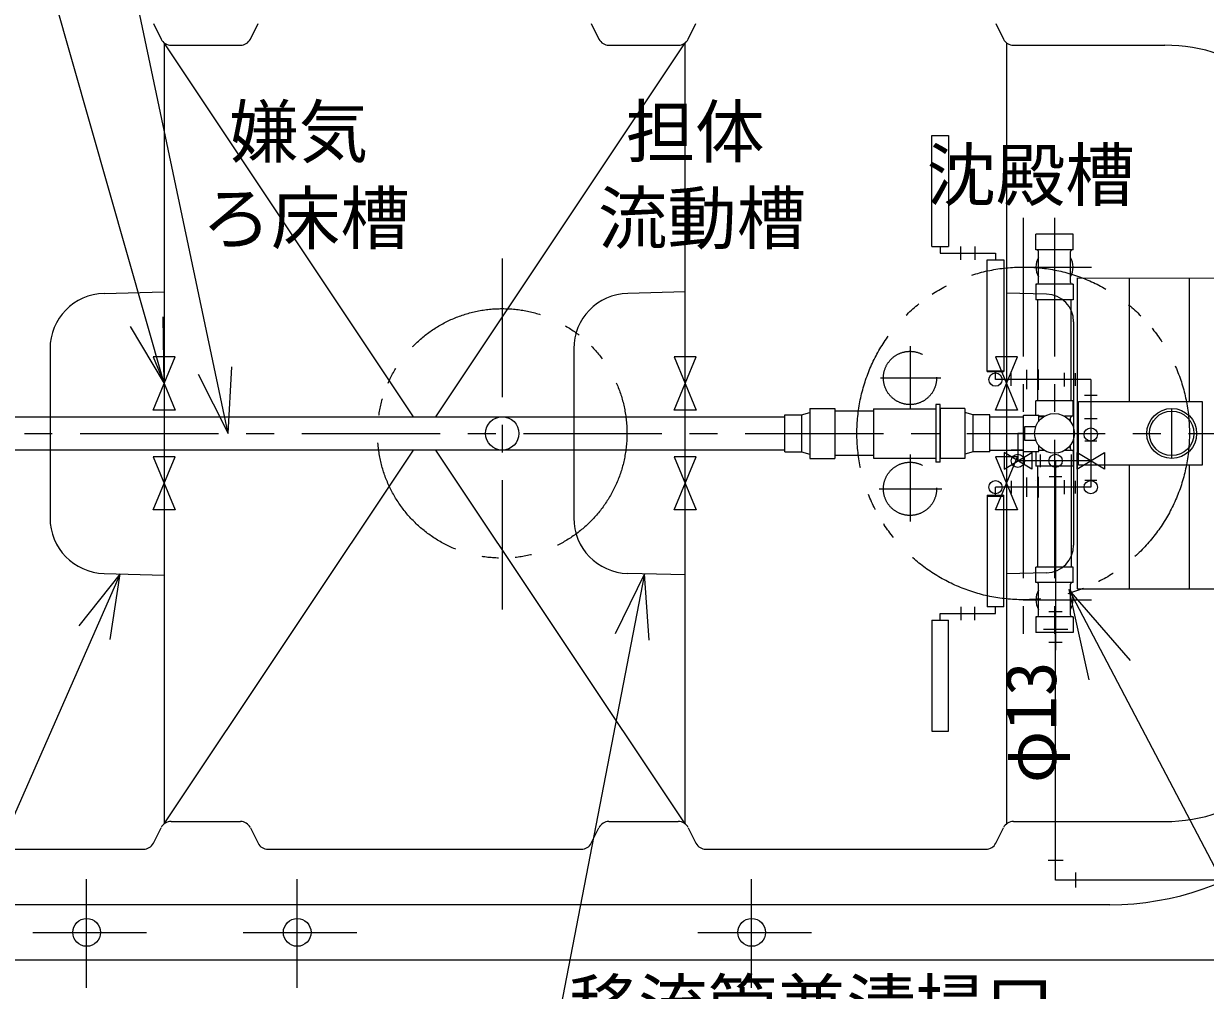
# Model space of a CAD drawing. Units: millimetres, scale not verified. Extents: x -14850 to 14850, y -10500 to 10500.
# Drawn here: x -10097 to -7965, y 676 to 2420 of the extents above; entities that cross this region are included whole.
import ezdxf
from ezdxf.enums import TextEntityAlignment as Align

# ---------------------------------------------------------------- set-up
doc = ezdxf.new("R2010")
doc.units = ezdxf.units.MM
doc.header["$LTSCALE"] = 50
for name, pattern in [('CHAIN1', [8, 5, -1, 1, -1]), ('DOUBLE_CHAIN1', [8.8, 5, -1, 0.6, -0.6, 0.6, -1]), ('LONG_DASHED1', [7, 6, -1])]:
    doc.linetypes.add(name, pattern=pattern)
for name, color, linetype, lineweight in [('0-0_製作', 5, 'Continuous', 25), ('0-1_空気管', 3, 'Continuous', 25), ('0-3_文字', 5, 'Continuous', 25)]:
    doc.layers.add(name, color=color, linetype=linetype, lineweight=lineweight)
doc.styles.add('ＭＳ ゴシック', font='')
doc.styles.get('ＭＳ ゴシック').set_extended_font_data('MS Gothic')

msp = doc.modelspace()

# ---------------------------------------------------------------- linework, layer by layer
at = {"layer": '0-0_製作', "color": 2}
msp.add_line((-6963.31, 730.71), (-11153.31, 730.71), dxfattribs=at)
at = {"layer": '0-1_空気管'}
for p, q in [((-9843.31, 1770.71), (-10120.14, 2740.83)), ((-9727.85, 1680.71), (-9951.84, 2740.83)), ((-9862.78, 2419.65), (-9848.83, 2391.76)), ((-9687.78, 2391.76), (-9673.83, 2419.65)), ((-9072.78, 2419.65), (-9058.83, 2391.76)), ((-8897.78, 2391.76), (-8883.83, 2419.65)), ((-8342.78, 2419.65), (-8328.83, 2391.76)), ((-9843.31, 2384.98), (-9843.31, 976.43)), ((-9393.33, 1710.71), (-9843.31, 2384.98)), ((-9830.95, 2380.71), (-9705.67, 2380.71)), ((-9353.29, 1710.71), (-8903.31, 2384.98)), ((-9040.95, 2380.71), (-8912.33, 2380.71)), ((-8903.31, 976.43), (-8903.31, 2384.98)), ((-8323.31, 2384.98), (-8323.31, 976.43)), ((-8310.95, 2380.71), (-8037.62, 2380.71)), ((-8458.31, 2017.71), (-8458.31, 2217.71)), ((-8458.31, 2217.71), (-8428.31, 2217.71)), ((-8428.31, 2217.71), (-8428.31, 2017.71)), ((-8203.3, 2039.71), (-8270.31, 2039.71)), ((-8270.31, 2011.61), (-8270.31, 2039.71)), ((-8203.3, 2011.61), (-8203.3, 2039.71)), ((-8458.31, 2017.71), (-8428.31, 2017.71)), ((-8443.31, 2017.71), (-8443.31, 2005.71)), ((-8443.31, 2005.71), (-8343.31, 2005.71)), ((-8405.81, 1993.71), (-8405.81, 2017.71)), ((-8380.81, 2017.71), (-8380.81, 1993.71)), ((-8343.31, 2005.71), (-8343.31, 1993.71)), ((-8203.3, 2011.61), (-8270.31, 2011.61)), ((-8265.41, 1952.91), (-8265.41, 2008.51)), ((-8208.2, 1952.91), (-8208.2, 2008.51)), ((-8358.31, 1792.21), (-8358.31, 1993.71)), ((-8358.31, 1993.71), (-8328.31, 1993.71)), ((-8328.31, 1993.71), (-8328.31, 1792.21)), ((-8270.31, 1949.8), (-8270.31, 1921.71)), ((-8203.3, 1949.8), (-8270.31, 1949.8)), ((-8203.3, 1949.8), (-8203.3, 1921.71)), ((-8195.28, 1961.18), (-7917.53, 1960.86)), ((-8195.28, 1400.24), (-8195.28, 1961.18)), ((-8101.27, 1738.21), (-8101.27, 1961.07)), ((-7993.86, 1960.95), (-7993.86, 1738.21)), ((-9951.92, 1933.26), (-9843.31, 1936.1)), ((-8903.31, 1935.97), (-9006.92, 1933.26)), ((-8251, 1931.98), (-8323.31, 1933.88)), ((-8203.3, 1921.71), (-8270.31, 1921.71)), ((-8266.81, 1739.71), (-8266.81, 1921.71)), ((-8206.81, 1739.71), (-8206.81, 1921.71)), ((-8202.31, 1882), (-8202.31, 1479.41)), ((-10049.31, 1833.29), (-10049.31, 1528.12)), ((-9104.31, 1833.29), (-9104.31, 1528.12)), ((-8358.31, 1793.71), (-8328.31, 1793.71)), ((-8358.31, 1792.21), (-8328.31, 1792.21)), ((-8343.31, 1777.71), (-8343.31, 1792.21)), ((-8287.31, 1795.21), (-8287.31, 1760.21)), ((-8266.31, 1796.21), (-8266.31, 1759.21)), ((-8171.31, 1777.71), (-8343.31, 1777.71)), ((-8315.25, 1766.21), (-8315.25, 1789.21)), ((-8219.31, 1790.21), (-8219.31, 1765.21)), ((-8199.31, 1789.21), (-8199.31, 1766.21)), ((-8171.31, 1777.71), (-8171.31, 1583.71)), ((-8182.81, 1749.71), (-8159.81, 1749.71)), ((-8443.31, 1628.71), (-8443.31, 1732.71)), ((-8203.3, 1739.71), (-8270.31, 1739.71)), ((-8270.31, 1713.46), (-8270.31, 1739.71)), ((-8203.3, 1711.61), (-8203.3, 1739.71)), ((-8193.28, 1623.21), (-8193.28, 1738.21)), ((-8193.28, 1738.21), (-7970.28, 1738.21)), ((-7970.28, 1738.21), (-7970.28, 1623.21)), ((-10653.31, 1710.71), (-8723.31, 1710.71)), ((-8723.31, 1647.21), (-8723.31, 1714.21)), ((-8693.31, 1714.21), (-8693.31, 1647.21)), ((-8678.31, 1725.71), (-8633.31, 1725.71)), ((-8678.31, 1725.71), (-8678.31, 1635.71)), ((-8633.31, 1725.71), (-8633.31, 1635.71)), ((-8563.31, 1720.71), (-8633.31, 1720.71)), ((-8563.31, 1725.21), (-8450.81, 1725.21)), ((-8563.31, 1725.21), (-8563.31, 1636.21)), ((-8398.31, 1725.71), (-8443.31, 1725.71)), ((-8398.31, 1725.71), (-8398.31, 1635.71)), ((-8383.31, 1647.21), (-8383.31, 1714.21)), ((-8353.31, 1647.21), (-8353.31, 1714.21)), ((-8353.31, 1710.71), (-8292.81, 1710.71)), ((-8292.81, 1647.96), (-8292.81, 1713.16)), ((-8292.51, 1713.46), (-8265.31, 1713.46)), ((-8265.31, 1702.52), (-8265.31, 1713.46)), ((-8255.05, 1711.61), (-8265.31, 1711.61)), ((-8265.31, 1711.21), (-8255.72, 1711.21)), ((-8203.3, 1711.61), (-8218.56, 1711.61)), ((-8208.2, 1702.39), (-8208.2, 1708.51)), ((-8159.81, 1706.71), (-8182.81, 1706.71)), ((-8302.81, 1680.71), (-8302.81, 1631.21)), ((-8290.81, 1680.71), (-8302.81, 1680.71)), ((-8160.31, 1666.71), (-8182.31, 1666.71)), ((-8723.31, 1650.71), (-10653.31, 1650.71)), ((-9843.31, 976.43), (-9393.33, 1650.71)), ((-8903.31, 976.43), (-9353.29, 1650.71)), ((-8353.31, 1650.71), (-8292.81, 1650.71)), ((-8292.81, 1650.24), (-8314.81, 1650.24)), ((-8270.31, 1647.96), (-8270.31, 1621.71)), ((-8265.31, 1650.21), (-8255.72, 1650.21)), ((-8255.05, 1649.8), (-8265.31, 1649.8)), ((-8262.81, 1642.71), (-8262.81, 1619.71)), ((-8203.3, 1649.8), (-8218.56, 1649.8)), ((-8208.2, 1652.91), (-8208.2, 1659.03)), ((-8206.81, 1642.71), (-8206.81, 1439.71)), ((-8203.3, 1649.8), (-8203.3, 1621.71)), ((-8678.31, 1635.71), (-8633.31, 1635.71)), ((-8563.31, 1640.71), (-8633.31, 1640.71)), ((-8563.31, 1636.21), (-8450.81, 1636.21)), ((-8443.31, 1628.71), (-8450.81, 1628.71)), ((-8398.31, 1635.71), (-8443.31, 1635.71)), ((-8171.31, 1631.21), (-8302.81, 1631.21)), ((-8203.3, 1621.71), (-8270.31, 1621.71)), ((-8266.81, 1439.71), (-8266.81, 1621.71)), ((-8234.81, 1631.21), (-8234.81, 1289.75)), ((-7970.28, 1623.21), (-8193.28, 1623.21)), ((-8101.27, 1400.35), (-8101.27, 1623.21)), ((-7993.86, 1623.21), (-7993.86, 1400.47)), ((-8287.31, 1601.21), (-8287.31, 1566.21)), ((-8266.31, 1602.21), (-8266.31, 1565.21)), ((-8246.31, 1603.21), (-8223.31, 1603.21)), ((-8171.31, 1583.71), (-8343.31, 1583.71)), ((-8343.31, 1569.21), (-8343.31, 1583.71)), ((-8315.25, 1595.21), (-8315.25, 1572.21)), ((-8270.42, 1596.24), (-8270.42, 1596.21)), ((-8219.31, 1596.21), (-8219.31, 1571.21)), ((-8199.31, 1595.21), (-8199.31, 1572.21)), ((-8160.31, 1595.71), (-8182.31, 1595.71)), ((-8358.31, 1569.21), (-8358.31, 1367.71)), ((-8358.31, 1569.21), (-8328.31, 1569.21)), ((-8358.31, 1567.71), (-8328.31, 1567.71)), ((-8328.31, 1367.71), (-8328.31, 1569.21)), ((-8251, 1429.43), (-8323.31, 1427.54)), ((-8203.3, 1439.71), (-8270.31, 1439.71)), ((-8270.31, 1411.61), (-8270.31, 1439.71)), ((-8203.3, 1411.61), (-8203.3, 1439.71)), ((-9922.48, 1427.39), (-10278.48, 619.17)), ((-9951.92, 1428.16), (-9843.31, 1425.31)), ((-8976.85, 1427.37), (-9144.21, 560)), ((-8903.31, 1425.44), (-9006.92, 1428.16)), ((-8203.3, 1411.61), (-8270.31, 1411.61)), ((-8265.41, 1352.91), (-8265.41, 1408.51)), ((-8208.2, 1352.91), (-8208.2, 1408.51)), ((-8210.77, 1398.97), (-8175.03, 1236.54)), ((-8195.28, 1400.24), (-7917.53, 1400.55)), ((-8405.81, 1367.71), (-8405.81, 1343.71)), ((-8380.81, 1343.71), (-8380.81, 1367.71)), ((-8328.31, 1367.71), (-8358.31, 1367.71)), ((-8343.31, 1355.71), (-8343.31, 1367.71)), ((-8458.31, 1343.71), (-8458.31, 1143.71)), ((-8458.31, 1343.71), (-8428.31, 1343.71)), ((-8443.31, 1343.71), (-8443.31, 1355.71)), ((-8443.31, 1355.71), (-8343.31, 1355.71)), ((-8428.31, 1143.71), (-8428.31, 1343.71)), ((-8270.31, 1349.8), (-8270.31, 1321.71)), ((-8203.3, 1349.8), (-8270.31, 1349.8)), ((-8246.81, 1359.36), (-8222.81, 1359.36)), ((-8203.3, 1349.8), (-8203.3, 1321.71)), ((-8256.81, 1327.36), (-8212.81, 1327.36)), ((-8203.3, 1321.71), (-8270.31, 1321.71)), ((-8246.81, 1304.36), (-8222.81, 1304.36)), ((-8458.31, 1143.71), (-8428.31, 1143.71)), ((-9862.78, 941.76), (-9848.83, 969.65)), ((-9830.95, 980.71), (-9705.67, 980.71)), ((-9687.78, 969.65), (-9673.83, 941.76)), ((-9072.78, 941.76), (-9058.83, 969.65)), ((-9040.95, 980.71), (-8915.67, 980.71)), ((-8897.78, 969.65), (-8883.83, 941.76)), ((-8342.78, 941.76), (-8328.83, 969.65)), ((-8310.95, 980.71), (-8037.62, 980.71)), ((-10584.21, 930.71), (-9880.67, 930.71)), ((-9655.95, 930.71), (-9090.67, 930.71)), ((-8865.95, 930.71), (-8360.67, 930.71)), ((-8137.09, 830.71), (-10584.21, 830.71))]:
    msp.add_line(p, q, dxfattribs=at)
at = {"layer": '0-1_空気管', "linetype": 'CHAIN1'}
for p, q in [((-8293.31, 2069.32), (-8293.31, 1289.75)), ((-8236.81, 2069.32), (-8236.81, 1289.75)), ((-9233.31, 1996.08), (-9233.31, 1363)), ((-8293.54, 1980.71), (-8170.32, 1980.71)), ((-8497.52, 1837.71), (-8497.52, 1724)), ((-8551.07, 1780.71), (-8442.04, 1780.71)), ((-8025.28, 1635.71), (-8025.28, 1725.71)), ((-11195.19, 1680.71), (-6970.05, 1680.71)), ((-8497.52, 1642.4), (-8497.52, 1521.71)), ((-8553.07, 1580.71), (-8440.03, 1580.71)), ((-8293.54, 1380.71), (-8170.32, 1380.71))]:
    msp.add_line(p, q, dxfattribs=at)
at = {"layer": '0-1_空気管', "linetype": 'LONG_DASHED1'}
for p, q in [((-8343.31, 1793.71), (-8343.31, 1792.21)), ((-8443.31, 1725.71), (-8443.31, 1635.71)), ((-8234.81, 1432.9), (-8234.81, 1304.36))]:
    msp.add_line(p, q, dxfattribs=at)
at = {"layer": '0-1_空気管', "color": 6}
for p, q in [((-8248.31, 911.06), (-8221.31, 911.06)), ((-8198.81, 888.56), (-8198.81, 861.56))]:
    msp.add_line(p, q, dxfattribs=at)
at = {"layer": '0-1_空気管'}
for points in [[(-9904.98, 1873.65), (-9843.31, 1770.71), (-9845.25, 1890.69)], [(-9782.2, 1787.69), (-9727.85, 1680.71), (-9721.43, 1800.53)], [(-8443.31, 1732.71), (-8450.81, 1732.71), (-8450.81, 1628.71)], [(-8723.31, 1714.21), (-8693.31, 1714.21), (-8678.31, 1718.21)], [(-8353.31, 1714.21), (-8383.31, 1714.21), (-8398.31, 1718.21)], [(-8270.63, 1692.71), (-8290.81, 1692.71), (-8290.81, 1668.71), (-8270.63, 1668.71)], [(-8723.31, 1647.21), (-8693.31, 1647.21), (-8678.31, 1643.21)], [(-8353.31, 1647.21), (-8383.31, 1647.21), (-8398.31, 1643.21)], [(-8292.81, 1647.96), (-8265.31, 1647.96), (-8265.31, 1658.89)], [(-9940.78, 1308.79), (-9922.48, 1427.39), (-9997.63, 1333.83)], [(-8968.31, 1307.67), (-8976.85, 1427.37), (-9029.3, 1319.44)], [(-8099.91, 1271.41), (-8210.77, 1398.97), (-7766.55, 553.49)]]:
    msp.add_lwpolyline(points, dxfattribs=at)
for points in [[(-9823.31, 1818.71), (-9863.31, 1818.71), (-9823.31, 1722.71), (-9863.31, 1722.71)], [(-8883.31, 1818.71), (-8923.31, 1818.71), (-8883.31, 1722.71), (-8923.31, 1722.71)], [(-8303.31, 1818.71), (-8343.31, 1818.71), (-8303.31, 1722.71), (-8343.31, 1722.71)], [(-8277.81, 1616.21), (-8327.81, 1646.21), (-8327.81, 1616.21), (-8277.81, 1646.21)], [(-8146.31, 1616.21), (-8196.31, 1646.21), (-8196.31, 1616.21), (-8146.31, 1646.21)], [(-9823.31, 1638.71), (-9863.31, 1638.71), (-9823.31, 1542.71), (-9863.31, 1542.71)], [(-8883.31, 1638.71), (-8923.31, 1638.71), (-8883.31, 1542.71), (-8923.31, 1542.71)], [(-8303.31, 1638.71), (-8343.31, 1638.71), (-8303.31, 1542.71), (-8343.31, 1542.71)]]:
    msp.add_lwpolyline(points, close=True, dxfattribs=at)
at = {"layer": '0-1_空気管', "color": 6}
msp.add_lwpolyline([(-6863.93, 875.06), (-8234.81, 875.06), (-8234.81, 1327.36)], dxfattribs=at)
at = {"layer": '0-1_空気管', "linetype": 'DOUBLE_CHAIN1'}
for centre, radius in [((-8293.31, 1680.71), 300), ((-9233.31, 1680.71), 225), ((-8497.52, 1780.71), 48), ((-8497.52, 1580.71), 48)]:
    msp.add_circle(centre, radius, dxfattribs=at)
at = {"layer": '0-1_空気管'}
for centre, radius in [((-8343.31, 1777.71), 12), ((-9233.31, 1680.71), 30), ((-8236.81, 1680.71), 35.89), ((-8025.28, 1680.71), 45), ((-8025.28, 1680.71), 40), ((-8171.31, 1678.71), 12), ((-8302.81, 1631.21), 12), ((-8234.81, 1631.21), 12), ((-8343.31, 1583.71), 12), ((-8171.31, 1583.71), 12)]:
    msp.add_circle(centre, radius, dxfattribs=at)
for centre, radius, start, end in [((-8137.09, 2018.71), 512, 14.09413, 90), ((-9830.95, 2400.71), 20, 206.56503, 270), ((-9705.67, 2400.71), 20, 270, 333.43494), ((-9040.95, 2400.71), 20, 206.56503, 270), ((-8915.67, 2400.71), 20, 270, 333.43494), ((-8310.95, 2400.71), 20, 206.56503, 270), ((-8037.62, 2080.71), 300, 15.466, 90), ((-8268.51, 2008.51), 3.1, 0, 90), ((-8205.1, 2008.51), 3.1, 90, 180), ((-8236.81, 1980.71), 33.5, 148.62476, 211.37523), ((-8236.81, 1980.71), 33.5, 328.62476, 31.37523), ((-8268.51, 1952.91), 3.1, 270, 0), ((-8205.1, 1952.91), 3.1, 180, 270), ((-9949.31, 1833.29), 100, 91.5, 180), ((-9004.31, 1833.29), 100, 91.5, 180), ((-8252.31, 1882), 50, 0, 88.5), ((-8292.51, 1713.16), 0.3, 90, 180), ((-8205.1, 1708.51), 3.1, 90, 180), ((-8205.1, 1652.91), 3.1, 180, 270), ((-9949.31, 1528.12), 100, 180, 268.5), ((-9004.31, 1528.12), 100, 180, 268.5), ((-8252.31, 1479.41), 50, 271.5, 0), ((-8268.51, 1408.51), 3.1, 0, 90), ((-8205.1, 1408.51), 3.1, 90, 180), ((-8236.81, 1380.71), 33.5, 148.62476, 211.37523), ((-8236.81, 1380.71), 33.5, 328.62476, 31.37523), ((-8268.51, 1352.91), 3.1, 270, 0), ((-8205.1, 1352.91), 3.1, 180, 270), ((-8137.09, 1342.71), 512, 270, 345.90585), ((-8037.62, 1280.71), 300, 270, 344.53398), ((-9830.95, 960.71), 20, 90, 153.43494), ((-9705.67, 960.71), 20, 26.56505, 90), ((-9040.95, 960.71), 20, 90, 153.43494), ((-8915.67, 960.71), 20, 26.56505, 90), ((-8310.95, 960.71), 20, 90, 153.43494), ((-9880.67, 950.71), 20, 270, 333.43494), ((-9655.95, 950.71), 20, 206.56503, 270), ((-9090.67, 950.71), 20, 270, 333.43494), ((-8865.95, 950.71), 20, 206.56503, 270), ((-8360.67, 950.71), 20, 270, 333.43494)]:
    msp.add_arc(centre, radius, start, end, dxfattribs=at)
at = {"layer": '0-3_文字', "color": 7}
for p, q in [((-9983.31, 680.5), (-9983.31, 876.99)), ((-9603.31, 680.5), (-9603.31, 876.99)), ((-8783.31, 680.5), (-8783.31, 876.99)), ((-10080.63, 780.71), (-9875.48, 780.71)), ((-9700.63, 780.71), (-9495.48, 780.71)), ((-8880.63, 780.71), (-8675.48, 780.71))]:
    msp.add_line(p, q, dxfattribs=at)
for centre in [(-9983.31, 780.71), (-9603.31, 780.71), (-8783.31, 780.71)]:
    msp.add_circle(centre, 25, dxfattribs=at)

# ---------------------------------------------------------------- texts
at = {"layer": '0-1_空気管', "color": 4, "style": 'ＭＳ ゴシック'}
for s, p in [('嫌気', (-9725.72, 2151.39)), ('担体', (-9010.49, 2151.39)), ('沈殿槽', (-8467.82, 2073.39)), ('ろ床槽', (-9775.72, 1995.39)), ('流動槽', (-9060.49, 1995.39)), ('移流管兼清掃口', (-9113.2, 574.86))]:
    msp.add_text(s, height=91.79, dxfattribs=at).set_placement(p, align=Align.BOTTOM_LEFT)
msp.add_text('φ13', height=91.79, rotation=90, dxfattribs=at).set_placement((-8206.24, 1049.79), align=Align.BOTTOM_LEFT)

doc.saveas('drawing.dxf')
